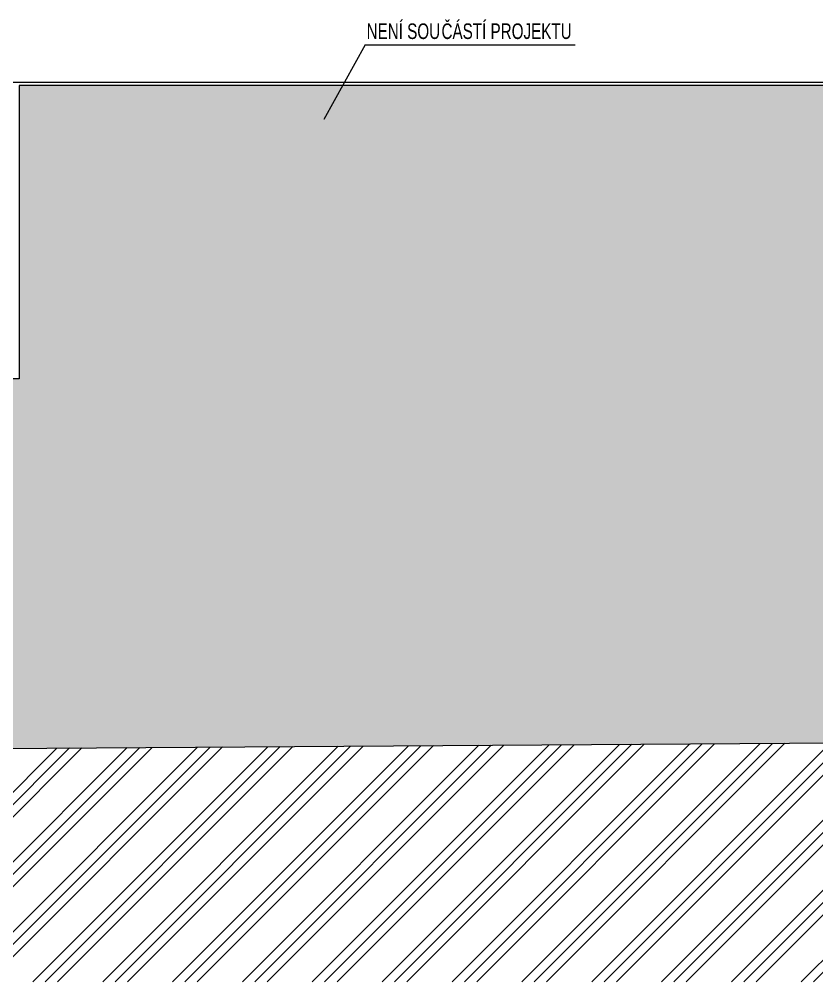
# Model space of a CAD drawing. Header units: millimetres. Extents: x -17526 to 472153, y -45352 to 20466.
# Drawn here: x 246977 to 257230, y -2010 to 10361 of the extents above; entities that cross this region are included whole.
import ezdxf

# ---------------------------------------------------------------- set-up
doc = ezdxf.new("R2010")
doc.units = ezdxf.units.MM
for name, color, linetype, lineweight in [('A-DETL', 90, 'Continuous', 9), ('A-DETL-GENF', 92, 'Continuous', 9), ('A-DETL-THIN', 151, 'Continuous', 9), ('A-ROOF-OTLN', 132, 'Continuous', 9), ('G-ANNO-TEXT', 231, 'Continuous', 9)]:
    doc.layers.add(name, color=color, linetype=linetype, lineweight=lineweight)
doc.styles.add('Arial_2', font='arial.ttf', dxfattribs={"width": 0.7, "height": 200})

msp = doc.modelspace()

# ---------------------------------------------------------------- hatches: boundary and pattern name
at = {"layer": 'A-DETL-GENF'}
msp.add_hatch(color=9, dxfattribs=at).paths.add_polyline_path([(246634, 988), (265693, 1113), (265693, 5740), (265443, 5740), (265443, 9510), (246977, 9510), (246977, 5740), (246634, 5740), (246634, 1082)])
h = msp.add_hatch(dxfattribs=at)
h.set_pattern_fill('FP_120', style=0, pattern_type=2)
h.set_pattern_definition([(45, (331041.9, 0), (-449.013, 449.013), []), (45, (331200.66, 0), (0, 898.0256), []), (45, (330883.16, 0), (0, 898.0256), [])])
h.paths.add_polyline_path([(243693, -2010), (334530, -2010), (334530, 2837), (331268, 2494), (324169, 2370), (324169, 2230), (320818, 2230), (320530, 2518), (314589, 2518), (314195, 2588), (310108, 2230), (298413, 2230), (298413, 2180), (282097, 2180), (282097, 1523), (277778, 1146), (277335, 890), (270891, 890), (270061, 846), (265693, 846), (265693, 1113), (246615, 988), (242950, 988), (234619, 789), (234619, 589), (232519, 589), (232519, -2010), (241895, -2010)])

# ---------------------------------------------------------------- linework, layer by layer
at = {"layer": 'A-DETL'}
for q in [(250892, 9071), (254125, 10033)]:
    msp.add_line((251425, 10033), q, dxfattribs=at)
at = {"layer": 'A-DETL-THIN'}
for p, q in [((265443, 9510), (246977, 9510)), ((246977, 9510), (246977, 5740)), ((246977, 5740), (246634, 5740)), ((246634, 988), (265693, 1113))]:
    msp.add_line(p, q, dxfattribs=at)
at = {"layer": 'A-ROOF-OTLN'}
msp.add_line((265587, 9550), (246833, 9550), dxfattribs=at)

# ---------------------------------------------------------------- texts
at = {"layer": 'G-ANNO-TEXT', "color": 7, "lineweight": 25, "char_height": 200, "attachment_point": 1, "style": 'Arial_2'}
for s, insert, width in [('NENÍ SOU', (251443, 10307), 1167.26), ('ČÁSTÍ PROJEKTU', (252406, 10307), 2070.76)]:
    msp.add_mtext(s, dxfattribs=dict(at, insert=insert, width=width))

doc.saveas('drawing.dxf')
